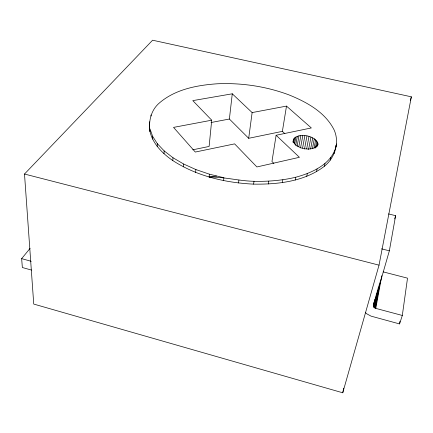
<?xml version="1.0" encoding="UTF-8"?>
<svg xmlns="http://www.w3.org/2000/svg" width="433" height="433" viewBox="0 0 433 433"><rect width="100%" height="100%" fill="white"/><g stroke="black" fill="none" stroke-linecap="round" stroke-linejoin="round"><path stroke-width="0.65" d="M149.52 121.787C147.566 138.338 160.053 151.918 172.794 160.562C196.728 176.079 225.366 182.807 253.597 184.133C278.04 184.463 304.453 181.579 324.447 166.234C334.947 157.774 339.781 142.473 334.119 129.916C325.205 112.136 306.656 102.053 288.93 94.876C266.019 86.324 241.376 82.671 216.965 83.802C196.804 85.231 175.446 89.317 159.615 102.773C151.02 109.922 148.476 121.094 149.894 131.713M150.987 116.028L151.036 114.945M152.486 139.096L152.616 136.319L150.018 128.958M157.195 146.489L157.341 143.691L152.616 136.319M163.993 153.71L164.161 150.895L157.341 143.691M172.794 160.562L172.978 157.736L164.161 150.895M183.413 166.862L183.635 164.02L172.978 157.736M195.629 172.41L195.884 169.563L183.635 164.02M273.84 163.403L271.962 161.531L276.113 135.264L311.332 127.952L286.5 106.101L252.13 112.58L232.272 93.799L192.799 100.624L211.715 120.195L209.117 146.446L192.75 149.813M336.544 143.951C333.378 163.398 312.799 172.637 295.777 177.227C282.11 180.523 268.043 181.616 254.009 181.297C238.919 180.978 224.262 176.816 209.134 177.037L209.426 174.19L195.884 169.563M284.833 133.651L282.376 131.367L248.688 138.3L229.387 119.032L232.272 93.799M223.569 180.604L223.899 177.757L209.426 174.19M238.534 182.991L238.902 180.144M248.688 138.3L252.13 112.58M365.349 312.577L367.038 313.963L371.059 316.139L399.562 323.933L402.311 315.462L407.513 278.159L383.167 271.875M399.562 323.933L399.94 321.259M253.597 184.133L254.009 181.297M268.346 183.998L268.79 181.173M282.376 131.367L286.5 106.101M293.325 139.567C293.179 149.098 314.363 152.773 317.968 144.216C316.777 135.118 294.169 131.047 292.919 141.954M282.359 182.607L282.836 179.798M293.163 142.517L293.85 138.576M293.79 142.939L294.711 137.694M294.608 144.14L295.874 136.942M295.69 145.493L297.314 136.341M402.311 315.462L375.784 308.388L374.182 307.522L373.43 306.163L389.354 250.821L395.627 215.677L388.498 213.924M297.108 146.354L298.981 135.908M298.83 146.744L300.832 135.648M300.556 147.972L302.813 135.578M295.263 180.025L295.777 177.227M302.591 148.081L304.875 135.697M375.335 308.242L380.531 280.086M375.784 308.388L381.803 275.637M304.523 149.033L306.948 135.994M374.182 307.522L377.111 291.82M374.523 307.803L378.296 287.517M374.908 308.042L379.276 284.476M306.661 148.855L308.989 136.465M373.419 305.806L374.107 302.137M373.43 306.163L374.415 300.94M373.517 306.526L374.87 299.333M373.674 306.873L375.389 297.725M373.895 307.208L376.223 294.786M308.583 149.493L310.937 137.104M310.607 148.974L312.729 137.883M379.027 265.153L411.35 96.824L152.595 40.209L24.502 174.034L33.742 304.069L342.752 392.791L379.027 265.153L24.502 174.034M306.743 176.345L307.278 173.568M312.437 148.584L314.326 138.793M314.028 148.286L315.679 139.794M315.338 148.064L316.745 140.871M316.469 147.225L317.497 141.986M317.265 146.392L317.909 143.112M317.708 145.531L317.968 144.216M316.539 171.695L317.091 168.94M324.447 166.234L325.015 163.495M342.752 392.791L343.715 388.163M330.357 160.118L330.931 157.401M334.195 153.526L334.774 150.83M410.289 100.732L411.35 96.824M394.696 218.919L395.627 215.677M31.474 270.068L22.359 267.524L21.65 258.642L30.088 248.358M211.715 120.195L173.536 127.389L195.31 152.043L234.61 143.88L256.91 166.954L299.42 157.303L276.113 135.264M211.039 122.517L229.387 119.032M209.134 177.037L216.57 176.112M381.505 248.834L389.354 250.821M21.65 258.642L31.246 261.305M335.927 145.342L335.97 146.619"/></g></svg>
